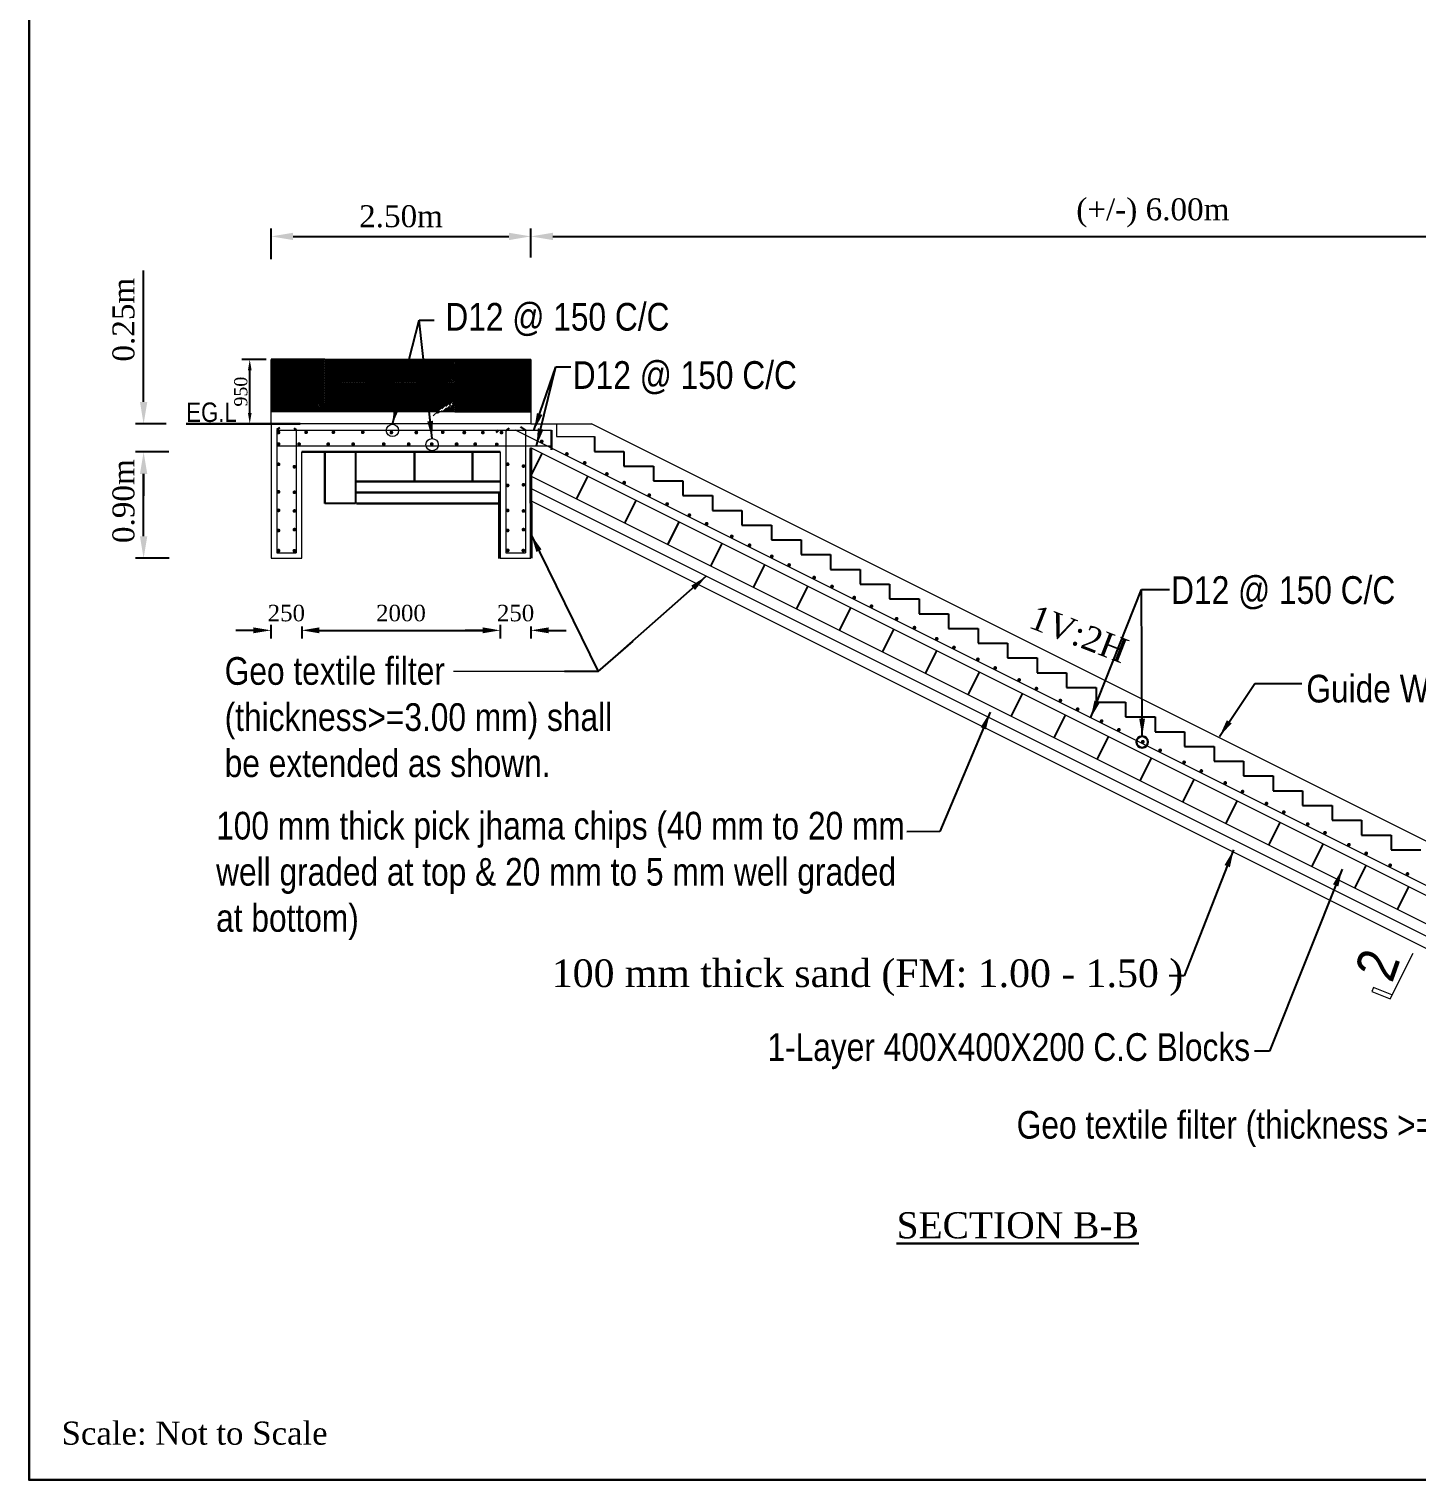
# Model space of a CAD drawing. Header units: metres. Extents: x -1354 to 3686, y -9962 to -7697.
# Drawn here: x 1078.5 to 1141.7, y -9025.4 to -8959.3 of the extents above; entities that cross this region are included whole.
import ezdxf

# ---------------------------------------------------------------- set-up
doc = ezdxf.new("R2010")
doc.units = ezdxf.units.M
doc.layers.add('Blocks', color=11, linetype='Continuous', lineweight=9)
doc.layers.add('Layer1', color=7, linetype='Continuous', lineweight=13)
doc.layers.add('LINE', color=7, linetype='Continuous')
doc.styles.get("Standard").update_dxf_attribs({"font": 'times.ttf'})
doc.styles.add('TIMES', font='ARIALN.TTF')
doc.dimstyles.get("Standard").update_dxf_attribs({"dimtxt": 0.5, "dimasz": 0.4075, "dimexe": 0.364, "dimexo": 0.219, "dimgap": 0.09, "dimtad": 0, "dimdec": 0, "dimlfac": 1000, "dimzin": 0, "dimdsep": 46, "dimtxsty": 'Standard', "dimcen": 0.09, "dimadec": 0, "dimazin": 0, "dimtfac": 1, "dimtdec": 0, "dimtofl": 0, "dimtmove": 0, "dimatfit": 3, "dimfxl": 1, "dimtolj": 1, "dimtzin": 0, "dimarcsym": 0})

# ---------------------------------------------------------------- blocks, each defined once
blk = doc.blocks.new('*D409')
at = {"layer": 'Defpoints', "color": 0, "lineweight": -3}
for p in [(1099.911, -8986.26), (1101.312, -8986.331), (1101.312, -8986.732)]:
    blk.add_point(p, dxfattribs=at)
at = {"layer": 'Layer1', "color": 7, "lineweight": -2}
for p, q in [((1099.111, -8986.732), (1098.311, -8986.732)), ((1102.112, -8986.732), (1102.912, -8986.732))]:
    blk.add_line(p, q, dxfattribs=at)
at = {"layer": 'Layer1', "color": 0, "lineweight": -2}
for p, q in [((1099.911, -8986.479), (1099.911, -8987.096)), ((1101.312, -8986.55), (1101.312, -8987.096))]:
    blk.add_line(p, q, dxfattribs=at)
at = {"layer": 'Layer1', "color": 7, "lineweight": -3}
for points in [[(1099.111, -8986.598), (1099.111, -8986.865), (1099.911, -8986.732)], [(1102.112, -8986.598), (1102.112, -8986.865), (1101.312, -8986.732)]]:
    blk.add_solid(points, dxfattribs=at)
at = {"layer": 'Layer1', "color": 0, "lineweight": 30, "insert": (1100.612, -8985.95), "char_height": 0.75, "attachment_point": 5}
blk.add_mtext('\\A1;250', dxfattribs=at)
blk = doc.blocks.new('*D413')
at = {"layer": 'Defpoints', "color": 0, "lineweight": -3}
for p in [(1083.67, -8978.609), (1084.379, -8978.609), (1085.053, -8983.45)]:
    blk.add_point(p, dxfattribs=at)
at = {"layer": 'Layer1', "color": 0, "lineweight": -2}
for p, q in [((1084.16, -8978.609), (1083.306, -8978.609)), ((1084.834, -8983.45), (1083.306, -8983.45))]:
    blk.add_line(p, q, dxfattribs=at)
at = {"layer": 'Layer1', "color": 7, "lineweight": -2}
blk.add_line((1083.67, -8982.45), (1083.67, -8979.609), dxfattribs=at)
at = {"layer": 'Layer1', "color": 7, "lineweight": -3}
for points in [[(1083.504, -8979.609), (1083.837, -8979.609), (1083.67, -8978.609)], [(1083.504, -8982.45), (1083.837, -8982.45), (1083.67, -8983.45)]]:
    blk.add_solid(points, dxfattribs=at)
at = {"layer": 'Layer1', "color": 0, "lineweight": 30, "insert": (1082.76, -8980.849), "char_height": 1, "attachment_point": 5, "rotation": 90}
blk.add_mtext('\\A1;0.90m', dxfattribs=at)
blk = doc.blocks.new('*D414')
at = {"layer": 'Defpoints', "color": 0, "lineweight": -3}
for p in [(1157.964, -8968.793), (1101.312, -8969.973), (1157.964, -8971.6)]:
    blk.add_point(p, dxfattribs=at)
at = {"layer": 'Layer1', "color": 0, "lineweight": -2}
for p, q in [((1101.312, -8969.754), (1101.312, -8968.429)), ((1157.964, -8971.381), (1157.964, -8968.429))]:
    blk.add_line(p, q, dxfattribs=at)
at = {"layer": 'Layer1', "color": 7, "lineweight": -2}
blk.add_line((1102.312, -8968.793), (1156.964, -8968.793), dxfattribs=at)
at = {"layer": 'Layer1', "color": 7, "lineweight": -3}
for points in [[(1102.312, -8968.626), (1102.312, -8968.96), (1101.312, -8968.793)], [(1156.964, -8968.626), (1156.964, -8968.96), (1157.964, -8968.793)]]:
    blk.add_solid(points, dxfattribs=at)
at = {"layer": 'Layer1', "color": 0, "lineweight": 30, "insert": (1129.638, -8967.722), "char_height": 1, "attachment_point": 5}
blk.add_mtext('\\A1;(+/-) 6.00m', dxfattribs=at)
blk = doc.blocks.new('*D415')
at = {"layer": 'Defpoints', "color": 0, "lineweight": -3}
for p in [(1101.312, -8968.793), (1089.477, -8970.053), (1101.312, -8969.973)]:
    blk.add_point(p, dxfattribs=at)
at = {"layer": 'Layer1', "color": 0, "lineweight": -2}
for p, q in [((1089.477, -8969.834), (1089.477, -8968.429)), ((1101.312, -8969.754), (1101.312, -8968.429))]:
    blk.add_line(p, q, dxfattribs=at)
at = {"layer": 'Layer1', "color": 7, "lineweight": -2}
blk.add_line((1090.477, -8968.793), (1100.312, -8968.793), dxfattribs=at)
at = {"layer": 'Layer1', "color": 7, "lineweight": -3}
for points in [[(1090.477, -8968.626), (1090.477, -8968.96), (1089.477, -8968.793)], [(1100.312, -8968.626), (1100.312, -8968.96), (1101.312, -8968.793)]]:
    blk.add_solid(points, dxfattribs=at)
at = {"layer": 'Layer1', "color": 0, "lineweight": 30, "insert": (1095.395, -8967.883), "char_height": 1, "attachment_point": 5}
blk.add_mtext('\\A1;2.50m', dxfattribs=at)
blk = doc.blocks.new('*D418')
at = {"layer": 'Defpoints', "color": 0, "lineweight": -3}
for p in [(1090.873, -8986.55), (1099.911, -8986.331), (1099.911, -8986.732)]:
    blk.add_point(p, dxfattribs=at)
at = {"layer": 'Layer1', "color": 0, "lineweight": -2}
for p, q in [((1090.873, -8986.769), (1090.873, -8987.096)), ((1099.911, -8986.55), (1099.911, -8987.096))]:
    blk.add_line(p, q, dxfattribs=at)
at = {"layer": 'Layer1', "color": 7, "lineweight": -2}
blk.add_line((1091.673, -8986.732), (1099.111, -8986.732), dxfattribs=at)
at = {"layer": 'Layer1', "color": 7, "lineweight": -3}
for points in [[(1091.673, -8986.598), (1091.673, -8986.865), (1090.873, -8986.732)], [(1099.111, -8986.598), (1099.111, -8986.865), (1099.911, -8986.732)]]:
    blk.add_solid(points, dxfattribs=at)
at = {"layer": 'Layer1', "color": 0, "lineweight": 30, "insert": (1095.392, -8985.95), "char_height": 0.75, "attachment_point": 5}
blk.add_mtext('\\A1;2000', dxfattribs=at)
blk = doc.blocks.new('*D419')
at = {"layer": 'Defpoints', "color": 0, "lineweight": -3}
for p in [(1083.67, -8977.329), (1084.924, -8977.329), (1085.031, -8978.609)]:
    blk.add_point(p, dxfattribs=at)
at = {"layer": 'Layer1', "color": 7, "lineweight": -2}
for p, q in [((1083.67, -8976.329), (1083.67, -8970.348)), ((1083.67, -8979.609), (1083.67, -8980.609))]:
    blk.add_line(p, q, dxfattribs=at)
at = {"layer": 'Layer1', "color": 0, "lineweight": -2}
for p, q in [((1084.705, -8977.329), (1083.306, -8977.329)), ((1084.812, -8978.609), (1083.306, -8978.609))]:
    blk.add_line(p, q, dxfattribs=at)
at = {"layer": 'Layer1', "color": 7, "lineweight": -3}
for points in [[(1083.504, -8976.329), (1083.837, -8976.329), (1083.67, -8977.329)], [(1083.504, -8979.609), (1083.837, -8979.609), (1083.67, -8978.609)]]:
    blk.add_solid(points, dxfattribs=at)
at = {"layer": 'Layer1', "color": 0, "lineweight": 30, "insert": (1082.76, -8972.585), "char_height": 1, "attachment_point": 5, "rotation": 90}
blk.add_mtext('\\A1;0.25m', dxfattribs=at)
blk = doc.blocks.new('*D423')
at = {"layer": 'Defpoints', "color": 0, "lineweight": -3}
for p in [(1089.471, -8986.26), (1090.873, -8986.331), (1090.873, -8986.732)]:
    blk.add_point(p, dxfattribs=at)
at = {"layer": 'Layer1', "color": 7, "lineweight": -2}
for p, q in [((1088.671, -8986.732), (1087.871, -8986.732)), ((1091.673, -8986.732), (1092.473, -8986.732))]:
    blk.add_line(p, q, dxfattribs=at)
at = {"layer": 'Layer1', "color": 0, "lineweight": -2}
for p, q in [((1089.471, -8986.479), (1089.471, -8987.096)), ((1090.873, -8986.55), (1090.873, -8987.096))]:
    blk.add_line(p, q, dxfattribs=at)
at = {"layer": 'Layer1', "color": 7, "lineweight": -3}
for points in [[(1088.671, -8986.598), (1088.671, -8986.865), (1089.471, -8986.732)], [(1091.673, -8986.598), (1091.673, -8986.865), (1090.873, -8986.732)]]:
    blk.add_solid(points, dxfattribs=at)
at = {"layer": 'Layer1', "color": 0, "lineweight": 30, "insert": (1090.172, -8985.95), "char_height": 0.75, "attachment_point": 5}
blk.add_mtext('\\A1;250', dxfattribs=at)
blk = doc.blocks.new('*D424')
at = {"layer": 'Defpoints', "color": 0, "lineweight": -3}
for p in [(1088.505, -8974.396), (1089.477, -8974.396), (1089.199, -8977.329)]:
    blk.add_point(p, dxfattribs=at)
at = {"layer": 'Layer1', "color": 0, "lineweight": -2}
for p, q in [((1089.258, -8974.396), (1088.141, -8974.396)), ((1088.98, -8977.329), (1088.141, -8977.329))]:
    blk.add_line(p, q, dxfattribs=at)
at = {"layer": 'Layer1', "color": 7, "lineweight": -2}
blk.add_line((1088.505, -8976.829), (1088.505, -8974.896), dxfattribs=at)
at = {"layer": 'Layer1', "color": 7, "lineweight": -3}
for points in [[(1088.422, -8974.896), (1088.589, -8974.896), (1088.505, -8974.396)], [(1088.422, -8976.829), (1088.589, -8976.829), (1088.505, -8977.329)]]:
    blk.add_solid(points, dxfattribs=at)
at = {"layer": 'Layer1', "color": 0, "lineweight": 13, "insert": (1088.099, -8975.862), "char_height": 0.6, "attachment_point": 5, "rotation": 90}
blk.add_mtext('\\A1;950', dxfattribs=at)

msp = doc.modelspace()

# ---------------------------------------------------------------- hatches: boundary and pattern name
at = {"layer": 'Blocks', "linetype": 'ByBlock', "lineweight": 5, "ltscale": 0.5}
h = msp.add_hatch(dxfattribs=at)
h.set_pattern_fill('ANSI31', color=0, scale=0.0168, style=0)
h.set_pattern_definition([(45, (247.605873, -8936.34868), (-0.0377170757, 0.0377170757), [])])
h.paths.add_polyline_path([(1091.920355, -8974.395709), (1089.477008, -8974.395709), (1089.477008, -8976.764138), (1091.920355, -8976.764138)])
h = msp.add_hatch(dxfattribs=at)
h.set_pattern_fill('ANSI31', color=0, scale=0.0168, style=0)
h.set_pattern_definition([(45, (3216.55002, -5879.11749), (-0.0377170757, 0.0377170757), [])])
h.paths.add_polyline_path([(1097.469076, -8975.458713), (1097.841723, -8975.458713), (1097.841723, -8975.294148), (1097.829117, -8975.298879), (1097.816522, -8975.303664), (1097.803938, -8975.308501), (1097.791365, -8975.313391), (1097.778804, -8975.318334), (1097.766254, -8975.32333), (1097.753715, -8975.328378), (1097.741188, -8975.333478), (1097.728673, -8975.338631), (1097.716169, -8975.343836), (1097.703678, -8975.349094), (1097.691198, -8975.354404), (1097.678731, -8975.359766), (1097.666276, -8975.36518), (1097.653834, -8975.370647), (1097.641404, -8975.376166), (1097.628987, -8975.381736), (1097.616583, -8975.387359), (1097.604191, -8975.393034), (1097.591813, -8975.39876), (1097.579448, -8975.404538), (1097.567096, -8975.410369), (1097.554758, -8975.41625), (1097.542433, -8975.422184), (1097.530123, -8975.428169), (1097.517825, -8975.434205), (1097.505542, -8975.440293), (1097.493273, -8975.446432), (1097.481018, -8975.452623)])
h.paths.add_polyline_path([(1091.920355, -8975.458713), (1097.469073, -8975.458713), (1097.468777, -8975.458865), (1097.481018, -8975.452623), (1097.493273, -8975.446432), (1097.505542, -8975.440293), (1097.517825, -8975.434205), (1097.530123, -8975.428169), (1097.542433, -8975.422184), (1097.554758, -8975.41625), (1097.567096, -8975.410369), (1097.579448, -8975.404538), (1097.591813, -8975.39876), (1097.604191, -8975.393034), (1097.616583, -8975.387359), (1097.628987, -8975.381736), (1097.641404, -8975.376166), (1097.653834, -8975.370647), (1097.666276, -8975.36518), (1097.678731, -8975.359766), (1097.691198, -8975.354404), (1097.703678, -8975.349094), (1097.716169, -8975.343836), (1097.728673, -8975.338631), (1097.741188, -8975.333478), (1097.753715, -8975.328378), (1097.766254, -8975.32333), (1097.778804, -8975.318334), (1097.791365, -8975.313391), (1097.803938, -8975.308501), (1097.816522, -8975.303664), (1097.829117, -8975.298879), (1097.841723, -8975.294148), (1097.841723, -8974.395709), (1091.920355, -8974.395709)])
h = msp.add_hatch(dxfattribs=at)
h.set_pattern_fill('ANSI31', color=0, scale=0.0168, style=0)
h.set_pattern_definition([(45, (-105.416516, -8931.26697), (-0.0377170757, 0.0377170757), [])])
h.paths.add_polyline_path([(1101.312274, -8976.764138), (1101.312274, -8974.396308), (1097.841723, -8974.396308), (1097.841723, -8976.764138)])
h = msp.add_hatch(dxfattribs=at)
h.set_pattern_fill('ANSI31', color=0, scale=0.0168, style=0)
h.set_pattern_definition([(45, (3216.55002, -5880.18049), (-0.0377170757, 0.0377170757), [])])
edge = h.paths.add_edge_path()
edge.add_line((1097.841723, -8975.458713), (1091.920355, -8975.458713))
edge.add_line((1091.920355, -8975.458713), (1091.920355, -8976.764138))
edge.add_line((1091.920355, -8976.764138), (1097.061962, -8976.764138))
edge.add_ellipse((1098.925693, -8981.695144), major_axis=(-0.085178, -5.54314), ratio=0.748864122, start_angle=196.30944199, end_angle=207.84753964, ccw=False)
edge.add_line((1097.841723, -8976.357152), (1097.841723, -8975.458713))
edge = h.paths.add_edge_path(flags=17)
edge.add_ellipse((1098.925693, -8981.695144), major_axis=(-0.085178, -5.54314), ratio=0.748864122, start_angle=196.30944199, end_angle=207.84753964)
edge.add_line((1097.061962, -8976.764138), (1097.841723, -8976.764138))
edge.add_line((1097.841723, -8976.764138), (1097.841723, -8976.357152))

# ---------------------------------------------------------------- linework, layer by layer
at = {"color": 0, "linetype": 'Continuous', "lineweight": -3, "ltscale": 0.5}
for p, q in [((1091.920355, -8974.395709), (1089.477008, -8974.395709)), ((1097.841723, -8974.396308), (1101.312274, -8974.396308)), ((1091.920355, -8976.764138), (1089.477008, -8976.764138)), ((1097.841723, -8976.764138), (1101.312274, -8976.764138)), ((1104.20429, -8977.908808), (1104.20429, -8978.580808)), ((1093.321402, -8978.608615), (1093.321402, -8980.963206)), ((1101.312274, -8979.714128), (1101.828219, -8978.682238)), ((1104.20429, -8978.580808), (1104.20429, -8978.580808)), ((1104.20429, -8978.580808), (1105.54829, -8978.580808)), ((1105.54829, -8978.580808), (1105.54829, -8978.580808)), ((1105.54829, -8978.580808), (1105.54829, -8979.252808)), ((1105.54829, -8979.252808), (1105.54829, -8979.252808)), ((1105.54829, -8979.252808), (1106.89229, -8979.252808)), ((1106.89229, -8979.252808), (1106.89229, -8979.924808)), ((1103.3856, -8980.750791), (1103.901545, -8979.718901)), ((1106.89229, -8979.924808), (1106.89229, -8979.924808)), ((1106.89229, -8979.924808), (1108.23629, -8979.924808)), ((1108.23629, -8979.924808), (1108.23629, -8980.596808)), ((1093.321402, -8980.963206), (1091.920355, -8980.963206)), ((1105.588834, -8981.852408), (1106.104779, -8980.820518)), ((1108.23629, -8980.596808), (1108.23629, -8980.596808)), ((1108.23629, -8980.596808), (1109.58029, -8980.596808)), ((1109.58029, -8980.596808), (1109.58029, -8981.268808)), ((1109.58029, -8981.268808), (1109.58029, -8981.268808)), ((1109.58029, -8981.268808), (1110.92429, -8981.268808)), ((1110.92429, -8981.268808), (1110.92429, -8981.940808)), ((1107.544193, -8982.830088), (1108.060138, -8981.798197)), ((1110.92429, -8981.940808), (1112.26829, -8981.940808)), ((1112.26829, -8981.940808), (1112.26829, -8981.940808)), ((1112.26829, -8981.940808), (1112.26829, -8982.612808)), ((1109.499552, -8983.807767), (1110.015497, -8982.775877)), ((1112.26829, -8982.612808), (1113.61229, -8982.612808)), ((1113.61229, -8982.612808), (1113.61229, -8983.284808)), ((1113.61229, -8983.284808), (1114.95629, -8983.284808)), ((1114.95629, -8983.284808), (1114.95629, -8983.956808)), ((1111.454911, -8984.785447), (1111.970856, -8983.753556)), ((1114.95629, -8983.956808), (1116.30029, -8983.956808)), ((1116.30029, -8983.956808), (1116.30029, -8984.628808)), ((1113.41027, -8985.763126), (1113.926215, -8984.731236)), ((1116.30029, -8984.628808), (1117.64429, -8984.628808)), ((1117.64429, -8984.628808), (1117.64429, -8984.628808)), ((1117.64429, -8984.628808), (1117.64429, -8985.300808)), ((1117.64429, -8985.300808), (1118.98829, -8985.300808)), ((1118.98829, -8985.300808), (1118.98829, -8985.972808)), ((1115.365629, -8986.740805), (1115.881574, -8985.708915)), ((1118.98829, -8985.972808), (1120.33229, -8985.972808)), ((1120.33229, -8985.972808), (1120.33229, -8986.644808)), ((1117.320987, -8987.718485), (1117.836933, -8986.686595)), ((1120.33229, -8986.644808), (1121.67629, -8986.644808)), ((1121.67629, -8986.644808), (1121.67629, -8987.316808)), ((1121.67629, -8987.316808), (1123.02029, -8987.316808)), ((1123.02029, -8987.316808), (1123.02029, -8987.316808)), ((1123.02029, -8987.316808), (1123.02029, -8987.988808)), ((1119.276346, -8988.696164), (1119.792291, -8987.664274)), ((1123.02029, -8987.988808), (1124.36429, -8987.988808)), ((1124.36429, -8987.988808), (1124.36429, -8988.660808)), ((1121.231705, -8989.673844), (1121.74765, -8988.641953)), ((1124.36429, -8988.660808), (1125.70829, -8988.660808)), ((1125.70829, -8988.660808), (1125.70829, -8989.332808)), ((1123.187064, -8990.651523), (1123.703009, -8989.619633)), ((1125.70829, -8989.332808), (1127.05229, -8989.332808)), ((1127.05229, -8989.332808), (1127.05229, -8990.004808)), ((1127.05229, -8990.004808), (1128.39629, -8990.004808)), ((1128.39629, -8990.004808), (1128.39629, -8990.004808)), ((1128.39629, -8990.004808), (1128.39629, -8990.676808)), ((1125.142423, -8991.629203), (1125.658368, -8990.597312)), ((1128.39629, -8990.676808), (1129.74029, -8990.676808)), ((1129.74029, -8990.676808), (1129.74029, -8991.348808)), ((1127.097782, -8992.606882), (1127.613727, -8991.574992)), ((1129.74029, -8991.348808), (1131.08429, -8991.348808)), ((1131.08429, -8991.348808), (1131.08429, -8992.020808)), ((1131.08429, -8992.020808), (1132.42829, -8992.020808)), ((1132.42829, -8992.020808), (1132.42829, -8992.692808)), ((1129.053141, -8993.584562), (1129.569086, -8992.552671)), ((1132.42829, -8992.692808), (1133.77229, -8992.692808)), ((1133.77229, -8992.692808), (1133.77229, -8992.692808)), ((1133.77229, -8992.692808), (1133.77229, -8993.364808)), ((1131.0085, -8994.562241), (1131.524445, -8993.530351)), ((1133.77229, -8993.364808), (1135.11629, -8993.364808)), ((1135.11629, -8993.364808), (1135.11629, -8994.036808)), ((1135.11629, -8994.036808), (1136.46029, -8994.036808)), ((1136.46029, -8994.036808), (1136.46029, -8994.708808)), ((1132.963858, -8995.53992), (1133.479804, -8994.50803)), ((1136.46029, -8994.708808), (1137.80429, -8994.708808)), ((1137.80429, -8994.708808), (1137.80429, -8995.380808)), ((1134.919217, -8996.5176), (1135.435162, -8995.485709)), ((1137.80429, -8995.380808), (1139.14829, -8995.380808)), ((1139.14829, -8995.380808), (1139.14829, -8995.380808)), ((1139.14829, -8995.380808), (1139.14829, -8996.052808)), ((1139.14829, -8996.052808), (1140.49229, -8996.052808)), ((1140.49229, -8996.052808), (1140.49229, -8996.724808)), ((1136.874576, -8997.495279), (1137.390521, -8996.463389)), ((1140.49229, -8996.724808), (1141.83629, -8996.724808)), ((1138.829935, -8998.472959), (1139.34588, -8997.441068)), ((1140.785294, -8999.450638), (1141.301239, -8998.418748))]:
    msp.add_line(p, q, dxfattribs=at)
at = {"layer": 'Blocks', "color": 0, "linetype": 'ByBlock', "lineweight": 13, "ltscale": 0.5}
for p, q in [((1089.477008, -8977.32923), (1089.477008, -8974.395709)), ((1101.312274, -8974.396308), (1101.312274, -8977.32923)), ((1091.920355, -8976.764138), (1097.841723, -8976.764138))]:
    msp.add_line(p, q, dxfattribs=at)
at = {"layer": 'Blocks', "color": 0, "lineweight": 40, "ltscale": 0.05}
msp.add_line((1099.880198, -8980.45717), (1099.880198, -8983.456926), dxfattribs=at)
at = {"layer": 'Blocks', "color": 0, "lineweight": 13, "ltscale": 0.05}
for p, q in [((1101.323315, -8981.313802), (1101.312274, -8981.313802)), ((1101.323315, -8982.035109), (1101.312274, -8982.035109)), ((1140.452551, -9003.511584), (1141.499429, -9001.43053)), ((1139.692025, -9003.001954), (1139.610303, -9003.183939)), ((1139.610303, -9003.183939), (1140.452551, -9003.511584)), ((1140.52277, -9003.331078), (1139.692025, -9003.001954))]:
    msp.add_line(p, q, dxfattribs=at)
at = {"layer": 'Blocks', "color": 0, "lineweight": 20, "ltscale": 0.05}
msp.add_line((1104.379122, -8988.606668), (1097.780226, -8988.606668), dxfattribs=at)
at = {"layer": 'Layer1', "color": 7, "lineweight": 30}
for p, q in [((1090.804927, -8977.32923), (1085.610393, -8977.32923)), ((1089.732053, -8977.584275), (1089.868453, -8977.510142)), ((1090.62301, -8977.594935), (1090.529204, -8977.532567)), ((1099.836786, -8977.621682), (1099.730576, -8977.727556)), ((1100.166271, -8977.645485), (1100.32274, -8977.519842)), ((1101.057229, -8977.621682), (1100.835602, -8977.46556)), ((1102.242726, -8977.621682), (1102.242726, -8978.509999)), ((1091.920355, -8978.608615), (1091.920355, -8980.963206)), ((1096.013635, -8978.608615), (1096.013635, -8979.95317)), ((1098.654857, -8978.608615), (1098.654857, -8979.95317)), ((1101.312274, -8978.424265), (1101.312274, -8980.588187))]:
    msp.add_line(p, q, dxfattribs=at)
at = {"layer": 'Layer1', "color": 7, "lineweight": 20}
for p, q in [((1089.732053, -8977.584275), (1089.732053, -8983.195265)), ((1089.732053, -8977.621682), (1102.242726, -8977.621682)), ((1090.62301, -8977.594935), (1090.62301, -8983.195265)), ((1100.166271, -8977.645485), (1100.166271, -8983.195265)), ((1157.745686, -9006.186946), (1100.604115, -8977.616161)), ((1101.057229, -8977.621682), (1101.057229, -8983.195265)), ((1101.312274, -8977.32923), (1104.07104, -8977.32923)), ((1102.472474, -8977.32923), (1102.472474, -8977.908808)), ((1157.96429, -9004.275855), (1104.07104, -8977.32923)), ((1089.732053, -8978.335662), (1102.251129, -8978.335662)), ((1156.94411, -9006.240183), (1101.301232, -8978.418744)), ((1156.94411, -9007.530046), (1101.309191, -8979.712587)), ((1156.907664, -9008.075312), (1101.310435, -8980.276698)), ((1156.907664, -9008.638801), (1101.311679, -8980.840809)), ((1089.732053, -8983.195265), (1090.62301, -8983.195265)), ((1100.166271, -8983.195265), (1101.057229, -8983.195265))]:
    msp.add_line(p, q, dxfattribs=at)
at = {"layer": 'Layer1', "color": 7, "lineweight": 18}
msp.add_line((1102.472474, -8977.908808), (1104.20429, -8977.908808), dxfattribs=at)
at = {"layer": 'Layer1', "color": 7, "lineweight": 40}
msp.add_line((1101.306753, -8978.444312), (1101.317794, -8983.45031), dxfattribs=at)
at = {"layer": 'Layer1', "color": 7, "lineweight": 30}
msp.add_lwpolyline([(1211.741741, -9025.424059), (1078.450744, -9025.424059), (1078.450744, -8907.518901), (1247.774155, -8907.518901), (1247.774155, -9000.312153), (1247.774155, -9021.57999), (1247.774155, -9025.424059)], close=True, dxfattribs=at)
at = {"layer": 'Layer1', "color": 7, "lineweight": 13}
msp.add_lwpolyline([(1097.841723, -8974.395709), (1091.920355, -8974.395709)], dxfattribs=at)
at = {"layer": 'Layer1', "color": 7, "lineweight": 30, "const_width": 0.0000443}
for points in [[(1086.108608, -8977.816568), (1086.464632, -8977.32923), (1086.80582, -8977.816568)], [(1086.568472, -8977.816568), (1086.924496, -8977.32923), (1087.265684, -8977.816568)], [(1087.887908, -8977.816568), (1088.243931, -8977.32923), (1088.58512, -8977.816568)], [(1088.347772, -8977.816568), (1088.703795, -8977.32923), (1089.044984, -8977.816568)]]:
    msp.add_lwpolyline(points, dxfattribs=at)
at = {"layer": 'Layer1', "lineweight": 13}
for points in [[(1089.477008, -8977.32923), (1089.477008, -8983.45031), (1090.878055, -8983.45031), (1090.878055, -8978.608615)], [(1099.911226, -8978.608615), (1099.911226, -8983.45031), (1101.312274, -8983.45031), (1101.312274, -8978.424265)]]:
    msp.add_lwpolyline(points, dxfattribs=at)
at = {"layer": 'Layer1', "color": 7, "lineweight": 30, "const_width": 0.085015}
for points in [[(1089.77456, -8977.723859, -1), (1089.859575, -8977.723859, -1)], [(1091.114166, -8977.711535, 1), (1091.029151, -8977.711535, 1)], [(1092.354922, -8977.711535, 1), (1092.269907, -8977.711535, 1)], [(1093.609715, -8977.710644, 1), (1093.69473, -8977.710644, 1)], [(1094.912783, -8977.725672, 1), (1094.997798, -8977.725672, 1)], [(1096.048584, -8977.725672, 1), (1096.133599, -8977.725672, 1)], [(1097.250391, -8977.708178, 1), (1097.335406, -8977.708178, 1)], [(1098.228368, -8977.725672, 1), (1098.313383, -8977.725672, 1)], [(1098.235169, -8977.725672, 1), (1098.320184, -8977.725672, 1)], [(1099.078518, -8977.725672, 1), (1099.163533, -8977.725672, 1)], [(1099.928668, -8977.725672, 1), (1100.013683, -8977.725672, 1)], [(1089.775184, -8978.250411, 1), (1089.860199, -8978.250411, 1)], [(1090.709724, -8978.250411, 1), (1090.794739, -8978.250411, 1)], [(1092.035642, -8978.250411, 1), (1092.120657, -8978.250411, 1)], [(1093.171442, -8978.250411, 1), (1093.256457, -8978.250411, 1)], [(1094.564993, -8978.250411, 1), (1094.650008, -8978.250411, 1)], [(1095.700793, -8978.250411, 1), (1095.785808, -8978.250411, 1)], [(1096.751579, -8978.250411, 1), (1096.836594, -8978.250411, 1)], [(1097.880578, -8978.250411, 1), (1097.965593, -8978.250411, 1)], [(1097.887379, -8978.250411, 1), (1097.972394, -8978.250411, 1)], [(1098.730728, -8978.250411, 1), (1098.815743, -8978.250411, 1)], [(1099.712135, -8978.263252, 1), (1099.79715, -8978.263252, 1)], [(1101.761954, -8978.124775, -1), (1101.846614, -8978.132534, -1)], [(1102.905099, -8978.69636, -1), (1102.989759, -8978.704119, -1)], [(1103.717435, -8979.100803, -1), (1103.802096, -8979.108562, -1)], [(1089.77456, -8979.16973, -1), (1089.859575, -8979.16973, -1)], [(1090.580503, -8979.283526, 1), (1090.495488, -8979.283526, 1)], [(1100.208779, -8979.16973, -1), (1100.293794, -8979.16973, -1)], [(1101.014721, -8979.252121, 1), (1100.929706, -8979.252121, 1)], [(1104.729938, -8979.607065, -1), (1104.814598, -8979.614824, -1)], [(1089.77456, -8980.42542, -1), (1089.859575, -8980.42542, -1)], [(1090.580503, -8980.444955, 1), (1090.495488, -8980.444955, 1)], [(1100.208779, -8980.131565, -1), (1100.293794, -8980.131565, -1)], [(1101.014721, -8980.102271, 1), (1100.929706, -8980.102271, 1)], [(1105.517109, -8980.000659, -1), (1105.601769, -8980.008419, -1)], [(1106.660254, -8980.572245, -1), (1106.744914, -8980.580004, -1)], [(1107.47259, -8980.976687, -1), (1107.55725, -8980.984446, -1)], [(1089.77456, -8981.267614, -1), (1089.859575, -8981.267614, -1)], [(1090.580503, -8981.295105, 1), (1090.495488, -8981.295105, 1)], [(1100.208779, -8981.274174, -1), (1100.293794, -8981.274174, -1)], [(1101.014721, -8981.295105, 1), (1100.929706, -8981.295105, 1)], [(1108.485092, -8981.48295, -1), (1108.569753, -8981.490709, -1)], [(1089.77456, -8982.186227, -1), (1089.859575, -8982.186227, -1)], [(1090.580503, -8982.145255, 1), (1090.495488, -8982.145255, 1)], [(1100.208779, -8982.18069, -1), (1100.293794, -8982.18069, -1)], [(1101.014721, -8982.145255, 1), (1100.929706, -8982.145255, 1)], [(1109.272263, -8981.876544, -1), (1109.356923, -8981.884303, -1)], [(1089.77456, -8983.09857, -1), (1089.859575, -8983.09857, -1)], [(1100.298801, -8983.089712, 1), (1100.213786, -8983.089712, 1)], [(1101.00684, -8983.097575, 1), (1100.921825, -8983.097575, 1)], [(1110.415408, -8982.448129, -1), (1110.500068, -8982.455888, -1)], [(1111.227744, -8982.852572, -1), (1111.312405, -8982.860331, -1)], [(1090.578358, -8983.107392, 1), (1090.493343, -8983.107392, 1)], [(1112.240247, -8983.358834, -1), (1112.324907, -8983.366593, -1)], [(1113.027418, -8983.752428, -1), (1113.112078, -8983.760188, -1)], [(1114.170563, -8984.324014, -1), (1114.255223, -8984.331773, -1)], [(1114.982899, -8984.728456, -1), (1115.067559, -8984.736215, -1)], [(1115.995401, -8985.234719, -1), (1116.080062, -8985.242478, -1)], [(1116.782572, -8985.628313, -1), (1116.867232, -8985.636072, -1)], [(1117.925717, -8986.199898, -1), (1118.010377, -8986.207657, -1)], [(1118.738053, -8986.604341, -1), (1118.822714, -8986.6121, -1)], [(1119.750556, -8987.110603, -1), (1119.835216, -8987.118362, -1)], [(1120.537727, -8987.504197, -1), (1120.622387, -8987.511957, -1)], [(1121.628133, -8988.048546, -1), (1121.712793, -8988.056305, -1)], [(1122.415304, -8988.44214, -1), (1122.499964, -8988.449899, -1)], [(1123.50571, -8988.986488, -1), (1123.590371, -8988.994247, -1)], [(1124.292881, -8989.380082, -1), (1124.377541, -8989.387841, -1)], [(1125.383288, -8989.92443, -1), (1125.467948, -8989.932189, -1)], [(1126.170458, -8990.318024, -1), (1126.255118, -8990.325783, -1)], [(1127.260865, -8990.862372, -1), (1127.345525, -8990.870131, -1)], [(1128.048036, -8991.255966, -1), (1128.132696, -8991.263726, -1)], [(1129.138442, -8991.800315, -1), (1129.223102, -8991.808074, -1)], [(1129.925613, -8992.193909, -1), (1130.010273, -8992.201668, -1)], [(1131.016019, -8992.738257, -1), (1131.10068, -8992.746016, -1)], [(1131.80319, -8993.131851, -1), (1131.88785, -8993.13961, -1)], [(1132.893597, -8993.676199, -1), (1132.978257, -8993.683958, -1)], [(1133.680767, -8994.069793, -1), (1133.765427, -8994.077552, -1)], [(1134.771174, -8994.614141, -1), (1134.855834, -8994.6219, -1)], [(1135.558345, -8995.007735, -1), (1135.643005, -8995.015495, -1)], [(1136.648751, -8995.552084, -1), (1136.733411, -8995.559843, -1)], [(1137.435922, -8995.945678, -1), (1137.520582, -8995.953437, -1)], [(1138.526328, -8996.490026, -1), (1138.610989, -8996.497785, -1)], [(1139.313499, -8996.88362, -1), (1139.398159, -8996.891379, -1)], [(1140.403906, -8997.427968, -1), (1140.488566, -8997.435727, -1)], [(1141.191076, -8997.821562, -1), (1141.275736, -8997.829321, -1)]]:
    msp.add_lwpolyline(points, format="xyb", close=True, dxfattribs=at)
at = {"layer": 'Layer1', "color": 7, "lineweight": 20}
msp.add_lwpolyline([(1101.312274, -8977.32923), (1090.804927, -8977.32923)], dxfattribs=at)
at = {"layer": 'Layer1', "color": 7, "lineweight": 30}
for points in [[(1090.878055, -8978.608615), (1099.911226, -8978.608615)], [(1093.321402, -8979.95317), (1099.911226, -8979.95317)], [(1093.359355, -8980.45717), (1099.911226, -8980.45717)], [(1093.359355, -8980.96117), (1099.911226, -8980.96117)]]:
    msp.add_lwpolyline(points, dxfattribs=at)
at = {"layer": 'Layer1', "color": 7, "lineweight": 20}
for centre in [(1095.00261, -8977.626641), (1096.807319, -8978.276391)]:
    msp.add_circle(centre, 0.279208, dxfattribs=at)
at = {"layer": 'Layer1', "color": 7, "lineweight": 30}
msp.add_circle((1129.153014, -8991.816817), 0.261943, dxfattribs=at)

# ---------------------------------------------------------------- texts
at = {"layer": 'Layer1', "color": 7, "lineweight": 30, "attachment_point": 1, "style": 'TIMES'}
for s, insert, char_height, width in [('D12 @ 150 C/C', (1097.412729, -8971.822988), 1.26, 34.36775309), ('D12 @ 150 C/C', (1103.216588, -8974.474661), 1.26, 34.36775309), ('EG.L', (1085.610332, -8976.358717), 0.884156, 8.72070606), ('D12 @ 150 C/C', (1130.469752, -8984.266525), 1.26, 34.36775309), ('Geo textile filter (thickness>=3.00 mm) shall be extended as shown.', (1087.362727, -8987.951455), 1.26, 18.16557421), ('Guide Wall', (1136.628714, -8988.756864), 1.26, 34.36775309), ('100 mm thick pick jhama chips (40 mm to 20 mm well graded at top & 20 mm to 5 mm well graded at bottom) ', (1086.972852, -8994.996989), 1.26, 32.14225099), ('{\\fTimes New Roman|b0|i0|c0|p18;100 mm thick sand (FM: 1.00 - 1.50 )}', (1102.262161, -9001.71747), 1.26, 34.36775309), ('1-Layer 400X400X200 C.C Blocks', (1112.083465, -9005.077659), 1.26, 34.36775309), ('Geo textile filter (thickness >= 3.00 mm)', (1123.435886, -9008.619306), 1.26, 34.36775309), ('{\\fTimes New Roman|b0|i0|c0|p18;\\LSECTION B-B}', (1117.964151, -9013.228476), 1.19021, 12.77492067)]:
    msp.add_mtext(s, dxfattribs=dict(at, insert=insert, char_height=char_height, width=width))
for s, insert, char_height, width, rotation in [('{\\fTimes New Roman|b0|i0|c0|p18;\\C0;1V:2H}', (1124.321929, -8985.535092), 1.122198, 11.06858846, 338.79628874), ('2', (1138.801504, -9002.214064), 1.836324, 3.90677931, 70.48205617)]:
    msp.add_mtext(s, dxfattribs=dict(at, insert=insert, char_height=char_height, width=width, rotation=rotation))
at = {"layer": 'LINE', "color": 7, "linetype": 'ByBlock', "lineweight": 30, "ltscale": 0.5, "insert": (1079.93205, -9022.765023), "char_height": 1.05079669, "width": 22.07094927, "attachment_point": 1}
msp.add_mtext('Scale: Not to Scale', dxfattribs=at)

# ---------------------------------------------------------------- dimensions: what is measured, and where the dimension line sits
at = {"layer": 'Layer1', "color": 7, "lineweight": 30}
for base, p1, p2, text, picture, middle in [((1157.96429, -8968.792973), (1101.312274, -8969.972931), (1157.96429, -8971.600171), '(+/-) 6.00m', '*D414', (1129.638282, -8967.722461)), ((1101.312274, -8968.792973), (1089.477008, -8970.052672), (1101.312274, -8969.972931), '2.50m', '*D415', (1095.394641, -8967.882879))]:
    dim = msp.add_linear_dim(base=base, p1=p1, p2=p2, text=text, dimstyle='Standard', override={"dimtxt": 1, "dimasz": 1, "dimgap": 0.4, "dimtad": 1, "dimdec": 2, "dimrnd": 0.002, "dimpost": 'm', "dimcen": 0.05, "dimclrd": 7, "dimadec": 1, "dimtdec": 2, "dimfrac": 2}, dxfattribs=at)
    dim.commit()
    dim.dimension.update_dxf_attribs({"geometry": picture, "text_midpoint": middle})
for base, p1, p2, text, picture, middle in [((1083.670443, -8977.32923), (1085.030726, -8978.608615), (1084.923768, -8977.32923), '0.25m', '*D419', (1083.670443, -8972.584532)), ((1083.670443, -8978.608615), (1085.05308, -8983.45031), (1084.379044, -8978.608615), '0.90m', '*D413', (1083.670443, -8980.848615))]:
    dim = msp.add_linear_dim(base=base, p1=p1, p2=p2, angle=90, text=text, dimstyle='Standard', override={"dimtxt": 1, "dimasz": 1, "dimgap": 0.4, "dimtad": 1, "dimdec": 2, "dimrnd": 0.002, "dimpost": 'm', "dimcen": 0.05, "dimclrd": 7, "dimadec": 1, "dimtdec": 2, "dimfrac": 2}, dxfattribs=at)
    dim.commit()
    dim.dimension.update_dxf_attribs({"geometry": picture, "text_midpoint": middle, "dimtype": 160})
at = {"layer": 'Layer1', "color": 7, "lineweight": 13}
dim = msp.add_linear_dim(base=(1088.505449, -8974.395709), p1=(1089.198543, -8977.32923), p2=(1089.477008, -8974.395709), angle=90, text='950', dimstyle='Standard', override={"dimtxt": 0.6, "dimasz": 0.5, "dimgap": 0.1, "dimtad": 1, "dimdec": 2, "dimrnd": 0.002, "dimpost": 'm', "dimcen": 0.05, "dimclrd": 7, "dimadec": 1, "dimtdec": 2, "dimfrac": 2}, dxfattribs=at)
dim.commit()
dim.dimension.update_dxf_attribs({"geometry": '*D424', "text_midpoint": (1088.505449, -8975.862469), "dimtype": 160})
at = {"layer": 'Layer1', "color": 7, "lineweight": 30}
for base, p1, p2, text, picture, middle in [((1090.872534, -8986.73163), (1089.471487, -8986.259831), (1090.872534, -8986.331387), '250', '*D423', (1090.172011, -8986.73163)), ((1099.911226, -8986.73163), (1090.872534, -8986.550387), (1099.911226, -8986.331387), '2000', '*D418', (1095.39188, -8986.73163)), ((1101.312274, -8986.73163), (1099.911226, -8986.259831), (1101.312274, -8986.331387), '250', '*D409', (1100.61175, -8986.73163))]:
    dim = msp.add_linear_dim(base=base, p1=p1, p2=p2, text=text, dimstyle='Standard', override={"dimtxt": 0.75, "dimasz": 0.8, "dimgap": 0.4, "dimtad": 1, "dimdec": 2, "dimrnd": 0.002, "dimpost": 'm', "dimcen": 0.05, "dimclrd": 7, "dimadec": 1, "dimtdec": 2, "dimfrac": 2}, dxfattribs=at)
    dim.commit()
    dim.dimension.update_dxf_attribs({"geometry": picture, "text_midpoint": middle, "dimtype": 160})

# ---------------------------------------------------------------- leaders
at = {"layer": 'Layer1', "color": 7, "lineweight": 18}
for points in [[(1095.00261, -8977.347433), (1096.217862, -8972.599881), (1096.897982, -8972.599881)], [(1096.807319, -8977.997183), (1096.217862, -8972.599881), (1096.557922, -8972.599881)], [(1101.44964, -8977.632999), (1102.446591, -8974.730381), (1103.126711, -8974.730381)], [(1101.564413, -8978.335662), (1102.446591, -8974.730381), (1102.786651, -8974.730381)], [(1126.803712, -8990.724628), (1129.116957, -8984.871525), (1130.392962, -8984.869993)], [(1129.153014, -8991.554873), (1129.116957, -8984.871525), (1129.754959, -8984.870759)], [(1132.672025, -8991.56108), (1134.279225, -8989.151285), (1136.427661, -8989.151285)]]:
    msp.add_leader(points, dimstyle='Standard', override={"dimtxt": 0.75, "dimasz": 0.8, "dimgap": 0.4, "dimtad": 1, "dimdec": 2, "dimrnd": 0.002, "dimpost": 'm', "dimcen": 0.05, "dimclrd": 7, "dimadec": 1, "dimtdec": 2, "dimfrac": 2}, dxfattribs=at)
at = {"layer": 'Layer1', "color": 7, "lineweight": 20}
for points in [[(1101.323315, -8982.384687), (1104.379122, -8988.606668), (1105.964579, -8987.232326)], [(1109.297129, -8984.270045), (1104.379122, -8988.606668), (1102.844737, -8988.606668)], [(1122.225038, -8990.458868), (1119.935017, -8995.8928), (1118.438469, -8995.903478)], [(1133.317369, -8996.726394), (1131.06403, -9002.469031), (1130.38391, -9002.469031)], [(1138.260783, -8997.603368), (1134.94677, -9005.901398), (1134.26665, -9005.901398)]]:
    msp.add_leader(points, dimstyle='Standard', override={"dimtxt": 0.75, "dimasz": 0.8, "dimgap": 0.4, "dimtad": 1, "dimdec": 2, "dimrnd": 0.002, "dimpost": 'm', "dimcen": 0.05, "dimclrd": 7, "dimadec": 1, "dimtdec": 2, "dimfrac": 2}, dxfattribs=at)

doc.saveas('drawing.dxf')
